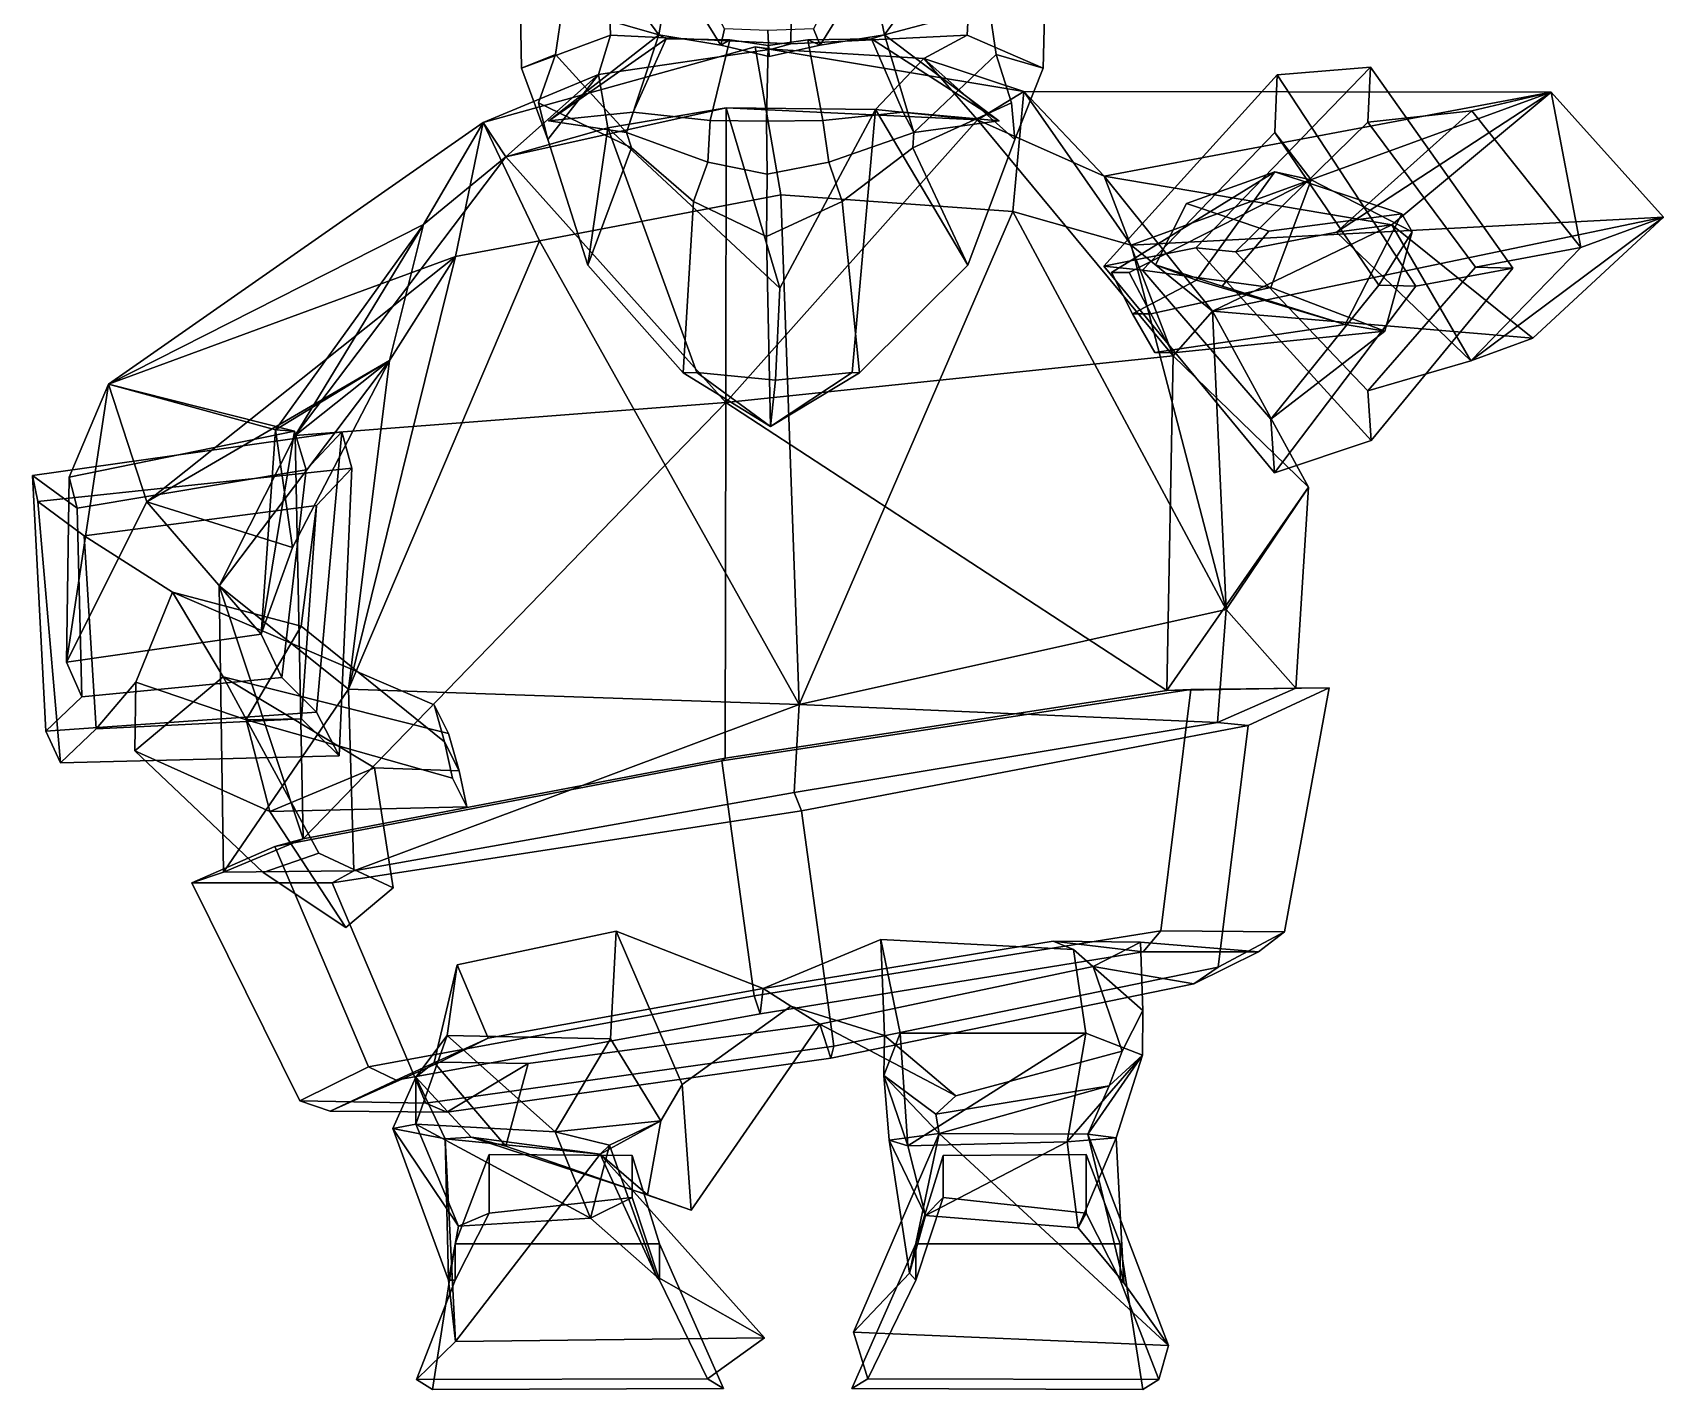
# Model space of a CAD drawing. Extents: x -176 to 200, y -153 to 355.
# Drawn here: x -176.2 to 200.2, y -153 to 160.2 of the extents above; entities that cross this region are included whole.
import ezdxf

# ---------------------------------------------------------------- set-up
doc = ezdxf.new("R2010")
doc.units = 0

msp = doc.modelspace()

# ---------------------------------------------------------------- linework, layer by layer
for p in [(-57.061653, 139.891022, 104.80703), (46.83189, 139.891022, 109.654556)]:
    msp.add_point(p)
for points in [[(-63.376244, 152.02298, 53.503803), (-63.713062, 173.515442, 51.360306), (-43.417915, 177.503265, 18.655987), (-42.791348, 159.630005, 22.235378)], [(-42.791348, 159.630005, 22.235378), (-43.417915, 177.503265, 18.655987), (-0.916088, 174.821442, 8.578745), (-1.151151, 157.629272, 13.616693)], [(-16.462831, 161.081177, 126.871284), (-26.072851, 178.989319, 130.631332), (-28.777649, 175.892761, 113.128365), (-17.317249, 157.308533, 114.073486)], [(39.50563, 159.630005, 26.075239), (-1.151151, 157.629272, 13.616693), (-0.916088, 174.821442, 8.578745), (40.462772, 177.503265, 22.56974)], [(4.064587, 161.081177, 127.829063), (5.590751, 157.308533, 115.142342), (17.089365, 175.892761, 115.268456), (13.282739, 178.989319, 132.467606)], [(57.089561, 152.02298, 59.124569), (39.50563, 159.630005, 26.075239), (40.462772, 177.503265, 22.56974), (57.624504, 173.515442, 57.021744)], [(-55.496944, 155.171692, 85.937813), (-53.866577, 166.088409, 85.447449), (-63.713062, 173.515442, 51.360306), (-63.376244, 152.02298, 53.503803)], [(-31.6492, 159.71814, 107.405991), (-43.252422, 175.631989, 109.422607), (-53.866577, 166.088409, 85.447449)], [(-31.6492, 159.71814, 107.405991), (-28.777649, 175.892761, 113.128365), (-43.252422, 175.631989, 109.422607)], [(-17.317249, 157.308533, 114.073486), (-28.777649, 175.892761, 113.128365), (-31.6492, 159.71814, 107.405991)], [(5.590751, 157.308533, 115.142342), (20.481277, 159.71814, 109.838326), (17.089365, 175.892761, 115.268456)], [(20.481277, 159.71814, 109.838326), (31.846312, 175.631989, 112.926605), (17.089365, 175.892761, 115.268456)], [(20.481277, 159.71814, 109.838326), (44.64679, 166.088379, 90.043938), (31.846312, 175.631989, 112.926605)], [(46.224415, 155.171692, 90.68399), (57.089561, 152.02298, 59.124569), (57.624504, 173.515442, 57.021744), (44.64679, 166.088379, 90.043938)], [(-55.496944, 155.171692, 85.937813), (-39.081059, 137.130035, 114.181053), (-31.6492, 159.71814, 107.405991), (-53.866577, 166.088409, 85.447449)], [(46.224415, 155.171692, 90.68399), (44.64679, 166.088379, 90.043938), (20.481277, 159.71814, 109.838326), (27.249989, 137.130035, 117.275963)], [(-57.273407, 135.567322, 58.488724), (-63.376244, 152.02298, 53.503803), (-42.791348, 159.630005, 22.235378), (-45.596798, 150.553467, 9.749961)], [(-29.940039, 158.794373, 121.542778), (-31.6492, 159.71814, 107.405991), (-57.061653, 139.891022, 104.80703)], [(-57.061653, 139.891022, 104.80703), (-31.6492, 159.71814, 107.405991), (-39.081059, 137.130035, 114.181053)], [(-37.548779, 141.841187, 124.187546), (-29.940039, 158.794373, 121.542778), (-57.061653, 139.891022, 104.80703)], [(-45.596798, 150.553467, 9.749961), (-42.791348, 159.630005, 22.235378), (-1.151151, 157.629272, 13.616693), (-5.594975, 156.431152, -7.367297)], [(-15.264528, 158.536438, 122.353981), (-29.940039, 158.794373, 121.542778), (-37.548779, 141.841187, 124.187546), (-19.762293, 139.958313, 133.766708)], [(-29.940039, 158.794373, 121.542778), (-15.264528, 158.536438, 122.353981), (-17.317249, 157.308533, 114.073486), (-31.6492, 159.71814, 107.405991)], [(-19.762293, 139.958313, 133.766708), (-6.817605, 139.779205, 135.06192), (-6.374666, 157.220673, 125.568748), (-15.264528, 158.536438, 122.353981)], [(-6.44359, 160.7453, 132.589691), (-16.462831, 161.081177, 126.871284), (-17.317249, 157.308533, 114.073486), (-6.143573, 154.732666, 120.615898)], [(-6.374666, 157.220673, 125.568748), (-6.143573, 154.732666, 120.615898), (-17.317249, 157.308533, 114.073486), (-15.264528, 158.536438, 122.353981)], [(6.191446, 139.958313, 134.977676), (2.775916, 158.536438, 123.195724), (-6.374666, 157.220673, 125.568748), (-6.817605, 139.779205, 135.06192)], [(-6.44359, 160.7453, 132.589691), (-6.143573, 154.732666, 120.615898), (5.590751, 157.308533, 115.142342), (4.064587, 161.081177, 127.829063)], [(-6.374666, 157.220673, 125.568748), (2.775916, 158.536438, 123.195724), (5.590751, 157.308533, 115.142342), (-6.143573, 154.732666, 120.615898)], [(29.557079, 154.239258, 13.650567), (-5.594975, 156.431152, -7.367297), (-1.151151, 157.629272, 13.616693), (39.50563, 159.630005, 26.075239)], [(17.463202, 158.794373, 123.754547), (20.481277, 159.71814, 109.838326), (5.590751, 157.308533, 115.142342), (2.775916, 158.536438, 123.195724)], [(2.775916, 158.536438, 123.195724), (6.191446, 139.958313, 134.977676), (24.792616, 141.841187, 127.096306), (17.463202, 158.794373, 123.754547)], [(17.463202, 158.794373, 123.754547), (46.83189, 139.891022, 109.654556), (20.481277, 159.71814, 109.838326)], [(24.792616, 141.841187, 127.096306), (46.83189, 139.891022, 109.654556), (17.463202, 158.794373, 123.754547)], [(46.83189, 139.891022, 109.654556), (27.249989, 137.130035, 117.275963), (20.481277, 159.71814, 109.838326)], [(50.549065, 135.567322, 63.519569), (29.557079, 154.239258, 13.650567), (39.50563, 159.630005, 26.075239), (57.089561, 152.02298, 59.124569)], [(-9.429546, 156.985504, -33.438396), (-3.489523, 122.741394, -57.860184), (-59.177052, 112.160034, -54.615986), (-72.177238, 139.471558, -27.593042)], [(-9.429546, 156.985504, -33.438396), (-72.177238, 139.471558, -27.593042), (-45.596798, 150.553467, 9.749961), (-5.594975, 156.431152, -7.367297)], [(-57.273407, 135.567322, 58.488724), (-59.382381, 144.03302, 89.327553), (-55.496944, 155.171692, 85.937813), (-63.376244, 152.02298, 53.503803)], [(-55.496944, 155.171692, 85.937813), (-59.382381, 144.03302, 89.327553), (-37.984222, 133.591064, 105.331169), (-39.081059, 137.130035, 114.181053)], [(-9.429546, 156.985504, -33.438396), (52.615932, 146.616913, -23.508314), (50.086296, 118.964264, -49.812122), (-3.489523, 122.741394, -57.860184)], [(-5.594975, 156.431152, -7.367297), (29.557079, 154.239258, 13.650567), (52.615932, 146.616913, -23.508314), (-9.429546, 156.985504, -33.438396)], [(46.224415, 155.171692, 90.68399), (27.249989, 137.130035, 117.275963), (26.98197, 133.591064, 108.362396), (49.77734, 144.03302, 94.420792)], [(50.549065, 135.567322, 63.519569), (57.089561, 152.02298, 59.124569), (46.224415, 155.171692, 90.68399), (49.77734, 144.03302, 94.420792)], [(39.687992, 106.505157, 80.066093), (18.403833, 142.462921, 39.875618), (29.557079, 154.239258, 13.650567), (50.549065, 135.567322, 63.519569)], [(41.919056, 140.081757, 37.758556), (29.557079, 154.239258, 13.650567), (18.403833, 142.462921, 39.875618)], [(52.615932, 146.616913, -23.508314), (29.557079, 154.239258, 13.650567), (41.919056, 140.081757, 37.758556)], [(92.331123, 110.521729, 53.704388), (71.073547, 106.273071, 78.750854), (111.119545, 150.467163, 120.806961), (132.637054, 152.240204, 96.655006)], [(92.331123, 110.521729, 53.704388), (132.637054, 152.240204, 96.655006), (132.047058, 139.520996, 94.025146), (101.43409, 109.61026, 61.696861)], [(143.06395, 101.703888, 142.395111), (165.497742, 105.877899, 118.388489), (132.637054, 152.240204, 96.655006), (111.119545, 150.467163, 120.806961)], [(165.497742, 105.877899, 118.388489), (156.863327, 106.092224, 110.699966), (132.047058, 139.520996, 94.025146), (132.637054, 152.240204, 96.655006)], [(-72.177238, 139.471558, -27.593042), (-66.934715, 131.527832, 31.719416), (-45.596798, 150.553467, 9.749961)], [(-66.934715, 131.527832, 31.719416), (-43.40749, 138.264221, 35.43219), (-45.596798, 150.553467, 9.749961)], [(-48.000244, 106.505157, 75.974686), (-57.273407, 135.567322, 58.488724), (-45.596798, 150.553467, 9.749961), (-43.40749, 138.264221, 35.43219)], [(71.073547, 106.273071, 78.750854), (80.017662, 105.41626, 86.610245), (110.564934, 137.13678, 118.107773), (111.119545, 150.467163, 120.806961)], [(143.06395, 101.703888, 142.395111), (111.119545, 150.467163, 120.806961), (110.564934, 137.13678, 118.107773), (134.555847, 101.954758, 134.825592)], [(-37.984222, 133.591064, 105.331169), (-59.382381, 144.03302, 89.327553), (-57.273407, 135.567322, 58.488724), (-48.000244, 106.505157, 75.974686)], [(26.98197, 133.591064, 108.362396), (39.687992, 106.505157, 80.066093), (50.549065, 135.567322, 63.519569), (49.77734, 144.03302, 94.420792)], [(71.180519, 127.05481, 36.227657), (52.615932, 146.616913, -23.508314), (41.919056, 140.081757, 37.758556)], [(77.391373, 111.155945, -36.455292), (50.086296, 118.964264, -49.812122), (52.615932, 146.616913, -23.508314)], [(71.180519, 127.05481, 36.227657), (174.336502, 146.458862, 17.620537), (52.615932, 146.616913, -23.508314)], [(77.391373, 111.155945, -36.455292), (52.615932, 146.616913, -23.508314), (174.336502, 146.458862, 17.620537)], [(71.180519, 127.05481, 36.227657), (137.588806, 115.812439, 36.521873), (174.336502, 146.458862, 17.620537)], [(77.391373, 111.155945, -36.455292), (174.336502, 146.458862, 17.620537), (200.235672, 117.601929, 0.096978)], [(124.790474, 114.184113, 34.52673), (174.336502, 146.458862, 17.620537), (137.588806, 115.812439, 36.521873)], [(124.790474, 114.184113, 34.52673), (156.049438, 142.184814, 67.117233), (174.336502, 146.458862, 17.620537)], [(181.191513, 110.60437, 84.388962), (174.336502, 146.458862, 17.620537), (156.049438, 142.184814, 67.117233)], [(181.191513, 110.60437, 84.388962), (200.235672, 117.601929, 0.096978), (174.336502, 146.458862, 17.620537)], [(-85.933228, 115.962097, 27.490883), (-72.177238, 139.471558, -27.593042), (-158.648575, 79.04332, -24.684891)], [(-78.541786, 108.554047, -41.047005), (-158.648575, 79.04332, -24.684891), (-72.177238, 139.471558, -27.593042)], [(-85.933228, 115.962097, 27.490883), (-66.934715, 131.527832, 31.719416), (-72.177238, 139.471558, -27.593042)], [(-78.541786, 108.554047, -41.047005), (-72.177238, 139.471558, -27.593042), (-59.177052, 112.160034, -54.615986)], [(-16.071001, 142.885925, 36.105244), (-43.40749, 138.264221, 35.43219), (-66.934715, 131.527832, 31.719416)], [(-16.157127, 74.795853, 118.326385), (-16.071001, 142.885925, 36.105244), (-66.934715, 131.527832, 31.719416)], [(-39.081059, 137.130035, 114.181053), (-37.548779, 141.841187, 124.187546), (-57.061653, 139.891022, 104.80703)], [(-3.693882, 101.243774, 68.113426), (-43.40749, 138.264221, 35.43219), (-16.071001, 142.885925, 36.105244)], [(-19.762293, 139.958313, 133.766708), (-37.548779, 141.841187, 124.187546), (-39.081059, 137.130035, 114.181053), (-20.316795, 130.314178, 124.160469)], [(-6.817605, 139.779205, 135.06192), (-19.762293, 139.958313, 133.766708), (-20.316795, 130.314178, 124.160469), (-6.599135, 127.543091, 130.379623)], [(-16.157127, 74.795853, 118.326385), (41.919056, 140.081757, 37.758556), (-16.071001, 142.885925, 36.105244)], [(-16.157127, 74.795853, 118.326385), (87.060608, 85.634247, 92.910515), (41.919056, 140.081757, 37.758556)], [(-3.693882, 101.243774, 68.113426), (-16.071001, 142.885925, 36.105244), (18.403833, 142.462921, 39.875618)], [(-16.071001, 142.885925, 36.105244), (41.919056, 140.081757, 37.758556), (18.403833, 142.462921, 39.875618)], [(-6.817605, 139.779205, 135.06192), (-6.599135, 127.543091, 130.379623), (7.63802, 130.314178, 125.464798), (6.191446, 139.958313, 134.977676)], [(12.985623, 81.773163, 95.570358), (-4.738561, 79.987854, 90.503288), (-3.693882, 101.243774, 68.113426), (18.403833, 142.462921, 39.875618)], [(6.191446, 139.958313, 134.977676), (7.63802, 130.314178, 125.464798), (27.249989, 137.130035, 117.275963), (24.792616, 141.841187, 127.096306)], [(14.659885, 81.644867, 111.587029), (12.985623, 81.773163, 95.570358), (18.403833, 142.462921, 39.875618), (39.687992, 106.505157, 80.066093)], [(27.249989, 137.130035, 117.275963), (46.83189, 139.891022, 109.654556), (24.792616, 141.841187, 127.096306)], [(87.060608, 85.634247, 92.910515), (71.180519, 127.05481, 36.227657), (41.919056, 140.081757, 37.758556)], [(156.049438, 142.184814, 67.117233), (124.790474, 114.184113, 34.52673), (101.43409, 109.61026, 61.696861), (132.047058, 139.520996, 94.025146)], [(156.863327, 106.092224, 110.699966), (181.191513, 110.60437, 84.388962), (156.049438, 142.184814, 67.117233), (132.047058, 139.520996, 94.025146)], [(-26.015932, 81.644867, 109.689148), (-48.000244, 106.505157, 75.974686), (-43.40749, 138.264221, 35.43219), (-22.857561, 81.773163, 93.897972)], [(-22.857561, 81.773163, 93.897972), (-43.40749, 138.264221, 35.43219), (-3.693882, 101.243774, 68.113426), (-4.738561, 79.987854, 90.503288)], [(-23.606131, 121.240967, 126.380363), (-20.316795, 130.314178, 124.160469), (-39.081059, 137.130035, 114.181053), (-37.984222, 133.591064, 105.331169)], [(10.706357, 121.240967, 127.981339), (26.98197, 133.591064, 108.362396), (27.249989, 137.130035, 117.275963), (7.63802, 130.314178, 125.464798)], [(109.608597, 101.391937, 98.34481), (118.936234, 126.266022, 103.99337), (110.564934, 137.13678, 118.107773), (80.017662, 105.41626, 86.610245)], [(142.228058, 114.229767, 110.250877), (134.555847, 101.954758, 134.825592), (110.564934, 137.13678, 118.107773), (118.936234, 126.266022, 103.99337)], [(-26.015932, 81.644867, 109.689148), (-23.606131, 121.240967, 126.380363), (-37.984222, 133.591064, 105.331169), (-48.000244, 106.505157, 75.974686)], [(14.659885, 81.644867, 111.587029), (39.687992, 106.505157, 80.066093), (26.98197, 133.591064, 108.362396), (10.706357, 121.240967, 127.981339)], [(-16.157127, 74.795853, 118.326385), (-66.934715, 131.527832, 31.719416), (-115.544189, 67.245575, 80.706696)], [(-115.544189, 67.245575, 80.706696), (-66.934715, 131.527832, 31.719416), (-85.933228, 115.962097, 27.490883)], [(-6.760195, 113.126282, 133.831497), (-6.599135, 127.543091, 130.379623), (-20.316795, 130.314178, 124.160469), (-23.606131, 121.240967, 126.380363)], [(-6.760195, 113.126282, 133.831497), (10.706357, 121.240967, 127.981339), (7.63802, 130.314178, 125.464798), (-6.599135, 127.543091, 130.379623)], [(72.866577, 104.84967, 125.919006), (110.573143, 128.072083, 128.337784), (118.936234, 126.266022, 103.99337), (76.958908, 104.81897, 116.755554)], [(77.712852, 95.332474, 126.576233), (92.497169, 103.085785, 131.908173), (110.573143, 128.072083, 128.337784), (72.866577, 104.84967, 125.919006)], [(82.995827, 106.591125, 172.601624), (90.154877, 120.794861, 176.085434), (110.573143, 128.072083, 128.337784), (92.497169, 103.085785, 131.908173)], [(109.194038, 114.40918, 172.884415), (139.89241, 118.415314, 136.834641), (110.573143, 128.072083, 128.337784), (90.154877, 120.794861, 176.085434)], [(139.89241, 118.415314, 136.834641), (142.228058, 114.229767, 110.250877), (118.936234, 126.266022, 103.99337), (110.573143, 128.072083, 128.337784)], [(87.060608, 85.634247, 92.910515), (96.128792, 95.937897, 3.096213), (71.180519, 127.05481, 36.227657)], [(96.128792, 95.937897, 3.096213), (137.588806, 115.812439, 36.521873), (71.180519, 127.05481, 36.227657)], [(81.894218, 95.334427, 117.429947), (76.958908, 104.81897, 116.755554), (118.936234, 126.266022, 103.99337), (109.608597, 101.391937, 98.34481)], [(0.741507, 5.115921, -83.158089), (-59.177052, 112.160034, -54.615986), (-3.489523, 122.741394, -57.860184)], [(-5.849697, 69.250427, 114.317451), (-6.760195, 113.126282, 133.831497), (-23.606131, 121.240967, 126.380363), (-26.015932, 81.644867, 109.689148)], [(-5.849697, 69.250427, 114.317451), (14.659885, 81.644867, 111.587029), (10.706357, 121.240967, 127.981339), (-6.760195, 113.126282, 133.831497)], [(0.741507, 5.115921, -83.158089), (-3.489523, 122.741394, -57.860184), (50.086296, 118.964264, -49.812122)], [(98.427544, 101.690857, 177.509811), (109.194038, 114.40918, 172.884415), (90.154877, 120.794861, 176.085434), (82.995827, 106.591125, 172.601624)], [(99.323364, 27.065704, -46.017551), (0.741507, 5.115921, -83.158089), (50.086296, 118.964264, -49.812122)], [(99.323364, 27.065704, -46.017551), (50.086296, 118.964264, -49.812122), (77.391373, 111.155945, -36.455292)], [(96.128792, 95.937897, 3.096213), (77.391373, 111.155945, -36.455292), (200.235672, 117.601929, 0.096978)], [(170.101242, 89.658722, 15.362557), (96.128792, 95.937897, 3.096213), (200.235672, 117.601929, 0.096978)], [(98.427544, 101.690857, 177.509811), (126.809914, 92.820129, 130.047134), (139.89241, 118.415314, 136.834641), (109.194038, 114.40918, 172.884415)], [(126.809914, 92.820129, 130.047134), (135.961975, 91.30896, 105.906776), (142.228058, 114.229767, 110.250877), (139.89241, 118.415314, 136.834641)], [(155.753021, 84.439819, 57.30862), (170.101242, 89.658722, 15.362557), (200.235672, 117.601929, 0.096978)], [(155.753021, 84.439819, 57.30862), (200.235672, 117.601929, 0.096978), (181.191513, 110.60437, 84.388962)], [(-85.933228, 115.962097, 27.490883), (-158.648575, 79.04332, -24.684891), (-120.098373, 68.518433, 9.691717)], [(-93.787445, 84.544769, -9.63052), (-85.933228, 115.962097, 27.490883), (-120.098373, 68.518433, 9.691717)], [(-115.544189, 67.245575, 80.706696), (-85.933228, 115.962097, 27.490883), (-93.787445, 84.544769, -9.63052)], [(170.101242, 89.658722, 15.362557), (137.588806, 115.812439, 36.521873), (96.128792, 95.937897, 3.096213)], [(124.790474, 114.184113, 34.52673), (155.753021, 84.439819, 57.30862), (131.998444, 77.524368, 83.735565), (101.43409, 109.61026, 61.696861)], [(135.961975, 91.30896, 105.906776), (109.626251, 71.011383, 108.624657), (134.555847, 101.954758, 134.825592), (142.228058, 114.229767, 110.250877)], [(155.753021, 84.439819, 57.30862), (124.790474, 114.184113, 34.52673), (137.588806, 115.812439, 36.521873)], [(155.753021, 84.439819, 57.30862), (137.588806, 115.812439, 36.521873), (170.101242, 89.658722, 15.362557)], [(-103.281441, 8.677032, -58.221371), (-59.177052, 112.160034, -54.615986), (0.741507, 5.115921, -83.158089)], [(-103.281441, 8.677032, -58.221371), (-78.541786, 108.554047, -41.047005), (-59.177052, 112.160034, -54.615986)], [(132.773758, 66.051971, 82.533089), (110.451927, 58.620636, 107.315468), (71.073547, 106.273071, 78.750854), (92.331123, 110.521729, 53.704388)], [(99.323364, 27.065704, -46.017551), (77.391373, 111.155945, -36.455292), (96.128792, 95.937897, 3.096213)], [(132.773758, 66.051971, 82.533089), (92.331123, 110.521729, 53.704388), (101.43409, 109.61026, 61.696861), (131.998444, 77.524368, 83.735565)], [(155.753021, 84.439819, 57.30862), (181.191513, 110.60437, 84.388962), (156.863327, 106.092224, 110.699966), (131.998444, 77.524368, 83.735565)], [(-78.541786, 108.554047, -41.047005), (-149.793121, 51.904846, -57.399147), (-158.648575, 79.04332, -24.684891)], [(-93.787445, 84.544769, -9.63052), (-149.793121, 51.904846, -57.399147), (-78.541786, 108.554047, -41.047005)], [(-103.281441, 8.677032, -58.221371), (-93.787445, 84.544769, -9.63052), (-78.541786, 108.554047, -41.047005)], [(110.451927, 58.620636, 107.315468), (109.626251, 71.011383, 108.624657), (80.017662, 105.41626, 86.610245), (71.073547, 106.273071, 78.750854)], [(135.961975, 91.30896, 105.906776), (109.608597, 101.391937, 98.34481), (80.017662, 105.41626, 86.610245), (109.626251, 71.011383, 108.624657)], [(98.427544, 101.690857, 177.509811), (82.995827, 106.591125, 172.601624), (92.497169, 103.085785, 131.908173), (126.809914, 92.820129, 130.047134)], [(132.773758, 66.051971, 82.533089), (165.497742, 105.877899, 118.388489), (143.06395, 101.703888, 142.395111), (110.451927, 58.620636, 107.315468)], [(132.773758, 66.051971, 82.533089), (131.998444, 77.524368, 83.735565), (156.863327, 106.092224, 110.699966), (165.497742, 105.877899, 118.388489)], [(77.712852, 95.332474, 126.576233), (72.866577, 104.84967, 125.919006), (76.958908, 104.81897, 116.755554), (81.894218, 95.334427, 117.429947)], [(82.885078, 86.342743, 127.435875), (126.809914, 92.820129, 130.047134), (92.497169, 103.085785, 131.908173), (77.712852, 95.332474, 126.576233)], [(110.451927, 58.620636, 107.315468), (143.06395, 101.703888, 142.395111), (134.555847, 101.954758, 134.825592), (109.626251, 71.011383, 108.624657)], [(86.997597, 86.314941, 118.247147), (81.894218, 95.334427, 117.429947), (109.608597, 101.391937, 98.34481), (135.961975, 91.30896, 105.906776)], [(82.885078, 86.342743, 127.435875), (77.712852, 95.332474, 126.576233), (81.894218, 95.334427, 117.429947), (86.997597, 86.314941, 118.247147)], [(87.060608, 85.634247, 92.910515), (118.296516, 55.295639, 17.159122), (96.128792, 95.937897, 3.096213)], [(118.296516, 55.295639, 17.159122), (99.323364, 27.065704, -46.017551), (96.128792, 95.937897, 3.096213)], [(82.885078, 86.342743, 127.435875), (86.997597, 86.314941, 118.247147), (135.961975, 91.30896, 105.906776), (126.809914, 92.820129, 130.047134)], [(-116.172798, 41.348145, -29.682043), (-149.793121, 51.904846, -57.399147), (-93.787445, 84.544769, -9.63052)], [(-115.544189, 67.245575, 80.706696), (-93.787445, 84.544769, -9.63052), (-133.147751, 32.474258, 2.013474)], [(-133.147751, 32.474258, 2.013474), (-93.787445, 84.544769, -9.63052), (-103.281441, 8.677032, -58.221371)], [(-116.172798, 41.348145, -29.682043), (-93.787445, 84.544769, -9.63052), (-120.098373, 68.518433, 9.691717)], [(85.637955, 8.317825, 93.271019), (87.060608, 85.634247, 92.910515), (-16.157127, 74.795853, 118.326385)], [(85.637955, 8.317825, 93.271019), (118.296516, 55.295639, 17.159122), (87.060608, 85.634247, 92.910515)], [(-5.849697, 69.250427, 114.317451), (-26.015932, 81.644867, 109.689148), (-22.857561, 81.773163, 93.897972)], [(-5.849697, 69.250427, 114.317451), (-22.857561, 81.773163, 93.897972), (-4.738561, 79.987854, 90.503288)], [(-5.849697, 69.250427, 114.317451), (-4.738561, 79.987854, 90.503288), (12.985623, 81.773163, 95.570358)], [(-5.849697, 69.250427, 114.317451), (12.985623, 81.773163, 95.570358), (14.659885, 81.644867, 111.587029)], [(-168.375885, 14.894073, 13.256358), (-167.746002, 57.60675, 23.404835), (-158.648575, 79.04332, -24.684891)], [(-168.375885, 14.894073, 13.256358), (-158.648575, 79.04332, -24.684891), (-149.793121, 51.904846, -57.399147)], [(-115.716202, 68.195404, 21.384163), (-158.648575, 79.04332, -24.684891), (-167.746002, 57.60675, 23.404835)], [(-115.716202, 68.195404, 21.384163), (-120.098373, 68.518433, 9.691717), (-158.648575, 79.04332, -24.684891)], [(-113.750694, -25.911201, 75.279373), (-16.157127, 74.795853, 118.326385), (-115.544189, 67.245575, 80.706696)], [(-113.750694, -25.911201, 75.279373), (-16.347876, -7.303055, 114.317192), (-16.157127, 74.795853, 118.326385)], [(85.637955, 8.317825, 93.271019), (-16.157127, 74.795853, 118.326385), (-16.347876, -7.303055, 114.317192)], [(-104.819893, 68.059174, 57.661663), (-176.18515, 57.954254, 61.488831), (-174.97757, 51.966064, 93.303093), (-102.502998, 59.674332, 89.623955)], [(-104.819893, 68.059174, 57.661663), (-113.064766, 59.245544, 56.277256), (-165.915375, 50.44873, 58.797745), (-176.18515, 57.954254, 61.488831)], [(-167.746002, 57.60675, 23.404835), (-165.915375, 50.44873, 58.797745), (-113.064766, 59.245544, 56.277256), (-115.716202, 68.195404, 21.384163)], [(-123.460785, 21.376236, 10.8769), (-116.172798, 41.348145, -29.682043), (-120.098373, 68.518433, 9.691717)], [(-123.460785, 21.376236, 10.8769), (-120.098373, 68.518433, 9.691717), (-115.716202, 68.195404, 21.384163)], [(-115.716202, 68.195404, 21.384163), (-113.064766, 59.245544, 56.277256), (-118.634331, 11.306641, 45.312286), (-123.460785, 21.376236, 10.8769)], [(-110.655228, 3.353714, 42.714622), (-118.634331, 11.306641, 45.312286), (-113.064766, 59.245544, 56.277256), (-104.819893, 68.059174, 57.661663)], [(-110.655228, 3.353714, 42.714622), (-104.819893, 68.059174, 57.661663), (-102.502998, 59.674332, 89.623955), (-105.459496, -6.75592, 74.939682)], [(-113.750694, -25.911201, 75.279373), (-115.544189, 67.245575, 80.706696), (-133.147751, 32.474258, 2.013474)], [(-169.717926, -8.359604, 79.249603), (-174.97757, 51.966064, 93.303093), (-176.18515, 57.954254, 61.488831), (-173.133011, -1.086334, 47.117813)], [(-173.133011, -1.086334, 47.117813), (-176.18515, 57.954254, 61.488831), (-165.915375, 50.44873, 58.797745), (-164.817123, 6.862595, 48.289494)], [(-102.502998, 59.674332, 89.623955), (-174.97757, 51.966064, 93.303093), (-164.276962, 44.042236, 90.474411), (-110.633522, 51.039032, 88.272125)], [(-164.817123, 6.862595, 48.289494), (-165.915375, 50.44873, 58.797745), (-167.746002, 57.60675, 23.404835), (-168.375885, 14.894073, 13.256358)], [(-105.459496, -6.75592, 74.939682), (-102.502998, 59.674332, 89.623955), (-110.633522, 51.039032, 88.272125), (-114.088791, 1.823044, 77.743752)], [(85.637955, 8.317825, 93.271019), (115.375862, 8.851532, 20.497375), (118.296516, 55.295639, 17.159122)], [(115.375862, 8.851532, 20.497375), (99.323364, 27.065704, -46.017551), (118.296516, 55.295639, 17.159122)], [(-169.717926, -8.359604, 79.249603), (-161.553925, -0.501831, 80.412773), (-164.276962, 44.042236, 90.474411), (-174.97757, 51.966064, 93.303093)], [(-123.460785, 21.376236, 10.8769), (-168.375885, 14.894073, 13.256358), (-149.793121, 51.904846, -57.399147)], [(-114.196426, 23.167877, 67.025566), (-110.633522, 51.039032, 88.272125), (-164.276962, 44.042236, 90.474411), (-143.861252, 31.008652, 75.151527)], [(-123.460785, 21.376236, 10.8769), (-149.793121, 51.904846, -57.399147), (-116.172798, 41.348145, -29.682043)], [(-126.907898, 1.567764, 61.346706), (-114.088791, 1.823044, 77.743752), (-110.633522, 51.039032, 88.272125), (-114.196426, 23.167877, 67.025566)], [(-152.325043, 10.292801, 68.934586), (-143.861252, 31.008652, 75.151527), (-164.276962, 44.042236, 90.474411), (-161.553925, -0.501831, 80.412773)], [(-152.612305, -5.618362, 89.484192), (-132.17244, 11.472031, 94.706833), (-143.861252, 31.008652, 75.151527), (-152.325043, 10.292801, 68.934586)], [(-81.14637, -3.544968, 80.874214), (-114.196426, 23.167877, 67.025566), (-143.861252, 31.008652, 75.151527), (-83.499809, 5.034149, 85.477455)], [(-80.157837, -1.618271, 93.098503), (-83.499809, 5.034149, 85.477455), (-143.861252, 31.008652, 75.151527), (-132.17244, 11.472031, 94.706833)], [(-113.750694, -25.911201, 75.279373), (-133.147751, 32.474258, 2.013474), (-132.091537, -33.631165, -1.832607)], [(-132.091537, -33.631165, -1.832607), (-133.147751, 32.474258, 2.013474), (-103.281441, 8.677032, -58.221371)], [(97.351593, 0.931946, -60.778111), (0.741507, 5.115921, -83.158089), (99.323364, 27.065704, -46.017551)], [(115.375862, 8.851532, 20.497375), (97.351593, 0.931946, -60.778111), (99.323364, 27.065704, -46.017551)], [(-79.295807, -11.878448, 76.519272), (-126.907898, 1.567764, 61.346706), (-114.196426, 23.167877, 67.025566), (-81.14637, -3.544968, 80.874214)], [(-123.460785, 21.376236, 10.8769), (-118.634331, 11.306641, 45.312286), (-164.817123, 6.862595, 48.289494), (-168.375885, 14.894073, 13.256358)], [(-110.655228, 3.353714, 42.714622), (-173.133011, -1.086334, 47.117813), (-164.817123, 6.862595, 48.289494), (-118.634331, 11.306641, 45.312286)], [(-122.933899, -33.690018, 121.484398), (-110.146156, -29.22644, 131.177689), (-132.17244, 11.472031, 94.706833), (-152.612305, -5.618362, 89.484192)], [(-92.953568, -37.211929, 124.736847), (-97.302635, -9.532272, 91.720535), (-132.17244, 11.472031, 94.706833), (-110.146156, -29.22644, 131.177689)], [(-77.697311, -10.201736, 88.492226), (-80.157837, -1.618271, 93.098503), (-132.17244, 11.472031, 94.706833), (-97.302635, -9.532272, 91.720535)], [(-126.907898, 1.567764, 61.346706), (-152.325043, 10.292801, 68.934586), (-161.553925, -0.501831, 80.412773), (-114.088791, 1.823044, 77.743752)], [(-121.439522, -19.59758, 77.558098), (-152.612305, -5.618362, 89.484192), (-152.325043, 10.292801, 68.934586), (-126.907898, 1.567764, 61.346706)], [(-132.091537, -33.631165, -1.832607), (-103.281441, 8.677032, -58.221371), (-102.037064, -33.297073, -78.769753)], [(-102.037064, -33.297073, -78.769753), (-103.281441, 8.677032, -58.221371), (0.741507, 5.115921, -83.158089)], [(-9.650632, -62.156281, 124.103523), (84.268028, -47.173752, 98.45295), (91.172897, 8.592361, 102.150566), (-17.121649, -7.883774, 126.55883)], [(-17.121649, -7.883774, 126.55883), (91.172897, 8.592361, 102.150566), (85.637955, 8.317825, 93.271019), (-16.347876, -7.303055, 114.317192)], [(91.172897, 8.592361, 102.150566), (84.268028, -47.173752, 98.45295), (112.815483, -47.35614, 17.124895), (123.05201, 8.981903, 21.123138)], [(123.05201, 8.981903, 21.123138), (115.375862, 8.851532, 20.497375), (85.637955, 8.317825, 93.271019), (91.172897, 8.592361, 102.150566)], [(104.409302, 0.246323, -71.924942), (97.351593, 0.931946, -60.778111), (115.375862, 8.851532, 20.497375), (123.05201, 8.981903, 21.123138)], [(112.815483, -47.35614, 17.124895), (97.50444, -55.519783, -75.622559), (104.409302, 0.246323, -71.924942), (123.05201, 8.981903, 21.123138)], [(-102.037064, -33.297073, -78.769753), (0.741507, 5.115921, -83.158089), (-0.407868, -15.23616, -99.815437)], [(-77.697311, -10.201736, 88.492226), (-81.14637, -3.544968, 80.874214), (-83.499809, 5.034149, 85.477455), (-80.157837, -1.618271, 93.098503)], [(97.351593, 0.931946, -60.778111), (-0.407868, -15.23616, -99.815437), (0.741507, 5.115921, -83.158089)], [(-110.655228, 3.353714, 42.714622), (-105.459496, -6.75592, 74.939682), (-169.717926, -8.359604, 79.249603), (-173.133011, -1.086334, 47.117813)], [(-105.459496, -6.75592, 74.939682), (-114.088791, 1.823044, 77.743752), (-161.553925, -0.501831, 80.412773), (-169.717926, -8.359604, 79.249603)], [(-75.934196, -18.550766, 84.162384), (-121.439522, -19.59758, 77.558098), (-126.907898, 1.567764, 61.346706), (-79.295807, -11.878448, 76.519272)], [(104.409302, 0.246323, -71.924942), (1.267904, -19.446854, -115.406677), (-0.407868, -15.23616, -99.815437), (97.351593, 0.931946, -60.778111)], [(97.50444, -55.519783, -75.622559), (8.747972, -73.757271, -117.861443), (1.267904, -19.446854, -115.406677), (104.409302, 0.246323, -71.924942)], [(-75.934196, -18.550766, 84.162384), (-79.295807, -11.878448, 76.519272), (-81.14637, -3.544968, 80.874214), (-77.697311, -10.201736, 88.492226)], [(-103.865509, -46.397644, 122.374641), (-122.933899, -33.690018, 121.484398), (-152.612305, -5.618362, 89.484192), (-121.439522, -19.59758, 77.558098)], [(-17.121649, -7.883774, 126.55883), (-16.347876, -7.303055, 114.317192), (-113.750694, -25.911201, 75.279373), (-120.242111, -27.701233, 83.07373)], [(-103.865509, -46.397644, 122.374641), (-121.439522, -19.59758, 77.558098), (-97.302635, -9.532272, 91.720535), (-92.953568, -37.211929, 124.736847)], [(-75.934196, -18.550766, 84.162384), (-77.697311, -10.201736, 88.492226), (-97.302635, -9.532272, 91.720535), (-121.439522, -19.59758, 77.558098)], [(-9.650632, -62.156281, 124.103523), (-17.121649, -7.883774, 126.55883), (-120.242111, -27.701233, 83.07373), (-98.657249, -78.576508, 81.946861)], [(-107.005707, -36.047272, -91.001778), (-102.037064, -33.297073, -78.769753), (-0.407868, -15.23616, -99.815437), (1.267904, -19.446854, -115.406677)], [(-85.420845, -86.922539, -92.128647), (-107.005707, -36.047272, -91.001778), (1.267904, -19.446854, -115.406677), (8.747972, -73.757271, -117.861443)], [(-139.448334, -36.081497, -2.563328), (-120.242111, -27.701233, 83.07373), (-113.750694, -25.911201, 75.279373), (-132.091537, -33.631165, -1.832607)], [(-120.242111, -27.701233, 83.07373), (-139.448334, -36.081497, -2.563328), (-114.531815, -86.384827, -3.38957), (-98.657249, -78.576508, 81.946861)], [(-103.865509, -46.397644, 122.374641), (-92.953568, -37.211929, 124.736847), (-110.146156, -29.22644, 131.177689), (-122.933899, -33.690018, 121.484398)], [(-107.005707, -36.047272, -91.001778), (-139.448334, -36.081497, -2.563328), (-132.091537, -33.631165, -1.832607), (-102.037064, -33.297073, -78.769753)], [(-114.531815, -86.384827, -3.38957), (-139.448334, -36.081497, -2.563328), (-107.005707, -36.047272, -91.001778), (-85.420845, -86.922539, -92.128647)], [(-42.788414, -72.091888, 36.362923), (-41.491302, -47.239304, 61.644749), (-78.223976, -54.999176, 31.554428), (-80.527779, -71.356941, 15.355527)], [(-7.563827, -60.479935, 90.875854), (-71.051399, -71.964531, 60.660683), (-78.223976, -54.999176, 31.554428), (-41.491302, -47.239304, 61.644749)], [(-42.788414, -72.091888, 36.362923), (-31.211658, -91.059631, 16.67021), (-26.225637, -82.642876, 10.817848), (-41.491302, -47.239304, 61.644749)], [(-1.155681, -64.5205, 6.600627), (-7.563827, -60.479935, 90.875854), (-41.491302, -47.239304, 61.644749), (-26.225637, -82.642876, 10.817848)], [(-9.650632, -62.156281, 124.103523), (-8.227146, -66.295326, 111.648369), (80.161461, -51.992264, 89.43251), (84.268028, -47.173752, 98.45295)], [(84.268028, -47.173752, 98.45295), (80.161461, -51.992264, 89.43251), (106.763794, -51.996841, 16.375935), (112.815483, -47.35614, 17.124895)], [(112.815483, -47.35614, 17.124895), (106.763794, -51.996841, 16.375935), (91.875092, -59.378143, -64.616615), (97.50444, -55.519783, -75.622559)], [(-8.227146, -66.295326, 111.648369), (-7.563827, -60.479935, 90.875854), (59.387562, -49.572083, 72.430717), (80.161461, -51.992264, 89.43251)], [(-7.563827, -60.479935, 90.875854), (19.601442, -49.169579, 68.863792), (64.048492, -51.454788, 53.210705), (59.387562, -49.572083, 72.430717)], [(20.44766, -71.326324, 8.196515), (19.601442, -49.169579, 68.863792), (-7.563827, -60.479935, 90.875854), (-1.155681, -64.5205, 6.600627)], [(24.041666, -70.744934, 36.025578), (19.601442, -49.169579, 68.863792), (20.44766, -71.326324, 8.196515), (20.295195, -80.536072, 9.110709)], [(24.041666, -70.744934, 36.025578), (66.92189, -70.761932, 33.237938), (64.048492, -51.454788, 53.210705), (19.601442, -49.169579, 68.863792)], [(59.387562, -49.572083, 72.430717), (64.048492, -51.454788, 53.210705), (80.112419, -65.519005, 16.65287), (79.564423, -49.739632, 14.311801)], [(80.161461, -51.992264, 89.43251), (59.387562, -49.572083, 72.430717), (79.564423, -49.739632, 14.311801), (106.763794, -51.996841, 16.375935)], [(66.92189, -70.761932, 33.237938), (79.982071, -75.833794, 18.3372), (80.112419, -65.519005, 16.65287), (64.048492, -51.454788, 53.210705)], [(79.564423, -49.739632, 14.311801), (80.112419, -65.519005, 16.65287), (75.303627, -74.915726, -26.732393), (68.643463, -55.408272, -49.296112)], [(106.763794, -51.996841, 16.375935), (79.564423, -49.739632, 14.311801), (68.643463, -55.408272, -49.296112), (91.875092, -59.378143, -64.616615)], [(-80.527779, -71.356941, 15.355527), (-78.223976, -54.999176, 31.554428), (-83.514793, -77.590317, -4.664791), (-87.738434, -80.913727, -2.181373)], [(-71.051399, -71.964531, 60.660683), (-82.174973, -77.505409, -0.282599), (-83.514793, -77.590317, -4.664791), (-78.223976, -54.999176, 31.554428)], [(68.643463, -55.408272, -49.296112), (75.303627, -74.915726, -26.732393), (36.917042, -85.263336, -54.125587), (5.50926, -68.722992, -81.051804)], [(91.875092, -59.378143, -64.616615), (68.643463, -55.408272, -49.296112), (5.50926, -68.722992, -81.051804), (8.054805, -76.561691, -102.479919)], [(97.50444, -55.519783, -75.622559), (91.875092, -59.378143, -64.616615), (8.054805, -76.561691, -102.479919), (8.747972, -73.757271, -117.861443)], [(-9.650632, -62.156281, 124.103523), (-98.657249, -78.576508, 81.946861), (-92.306114, -81.599754, 73.870064), (-8.227146, -66.295326, 111.648369)], [(-8.227146, -66.295326, 111.648369), (-92.306114, -81.599754, 73.870064), (-71.051399, -71.964531, 60.660683), (-7.563827, -60.479935, 90.875854)], [(5.50926, -68.722992, -81.051804), (-1.155681, -64.5205, 6.600627), (-26.225637, -82.642876, 10.817848), (-24.147909, -111.623009, -48.886169)], [(20.44766, -71.326324, 8.196515), (-1.155681, -64.5205, 6.600627), (5.50926, -68.722992, -81.051804), (36.917042, -85.263336, -54.125587)], [(79.982071, -75.833794, 18.3372), (72.300369, -82.948997, -0.904852), (75.303627, -74.915726, -26.732393), (80.112419, -65.519005, 16.65287)], [(-87.714523, -91.819542, 37.62785), (-80.527779, -71.356941, 15.355527), (-87.738434, -80.913727, -2.181373)], [(-55.588795, -93.573624, 56.08416), (-80.527779, -71.356941, 15.355527), (-87.714523, -91.819542, 37.62785)], [(-80.592484, -88.985626, -80.179062), (8.054805, -76.561691, -102.479919), (5.50926, -68.722992, -81.051804), (-61.795498, -77.800713, -61.066147)], [(-55.588795, -93.573624, 56.08416), (-42.788414, -72.091888, 36.362923), (-80.527779, -71.356941, 15.355527)], [(-61.795498, -77.800713, -61.066147), (5.50926, -68.722992, -81.051804), (-24.147909, -111.623009, -48.886169), (-66.950768, -96.848579, -40.290668)], [(25.821705, -96.758446, 52.630589), (24.041666, -70.744934, 36.025578), (20.295195, -80.536072, 9.110709)], [(20.295195, -80.536072, 9.110709), (20.44766, -71.326324, 8.196515), (36.917042, -85.263336, -54.125587), (32.316242, -89.494263, -16.501781)], [(25.821705, -96.758446, 52.630589), (66.92189, -70.761932, 33.237938), (24.041666, -70.744934, 36.025578)], [(25.821705, -96.758446, 52.630589), (62.64893, -95.896255, 49.856983), (66.92189, -70.761932, 33.237938)], [(62.64893, -95.896255, 49.856983), (79.982071, -75.833794, 18.3372), (66.92189, -70.761932, 33.237938)], [(-92.306114, -81.599754, 73.870064), (-107.511398, -88.781433, -2.958981), (-82.174973, -77.505409, -0.282599), (-71.051399, -71.964531, 60.660683)], [(-85.420845, -86.922539, -92.128647), (8.747972, -73.757271, -117.861443), (8.054805, -76.561691, -102.479919), (-80.592484, -88.985626, -80.179062)], [(-55.588795, -93.573624, 56.08416), (-31.211658, -91.059631, 16.67021), (-42.788414, -72.091888, 36.362923)], [(72.300369, -82.948997, -0.904852), (32.316242, -89.494263, -16.501781), (36.917042, -85.263336, -54.125587), (75.303627, -74.915726, -26.732393)], [(-98.657249, -78.576508, 81.946861), (-114.531815, -86.384827, -3.38957), (-107.511398, -88.781433, -2.958981), (-92.306114, -81.599754, 73.870064)], [(-107.511398, -88.781433, -2.958981), (-80.592484, -88.985626, -80.179062), (-61.795498, -77.800713, -61.066147), (-82.174973, -77.505409, -0.282599)], [(-87.738434, -80.913727, -2.181373), (-83.514793, -77.590317, -4.664791), (-66.950768, -96.848579, -40.290668), (-74.959351, -94.786346, -14.066824)], [(-82.174973, -77.505409, -0.282599), (-61.795498, -77.800713, -61.066147), (-66.950768, -96.848579, -40.290668), (-83.514793, -77.590317, -4.664791)], [(62.64893, -95.896255, 49.856983), (73.910103, -94.927834, 36.949585), (79.982071, -75.833794, 18.3372)], [(67.375389, -94.090668, 20.49947), (72.300369, -82.948997, -0.904852), (79.982071, -75.833794, 18.3372)], [(73.910103, -94.927834, 36.949585), (67.375389, -94.090668, 20.49947), (79.982071, -75.833794, 18.3372)], [(-87.714523, -91.819542, 37.62785), (-87.738434, -80.913727, -2.181373), (-93.01104, -92.762482, 21.858992)], [(-93.01104, -92.762482, 21.858992), (-87.738434, -80.913727, -2.181373), (-80.950485, -95.152046, 10.908851)], [(-80.950485, -95.152046, 10.908851), (-87.738434, -80.913727, -2.181373), (-74.959351, -94.786346, -14.066824)], [(-31.211658, -91.059631, 16.67021), (-34.221611, -108.137123, -8.902233), (-24.147909, -111.623009, -48.886169), (-26.225637, -82.642876, 10.817848)], [(25.821705, -96.758446, 52.630589), (20.295195, -80.536072, 9.110709), (21.561666, -95.481529, 29.396002)], [(33.093182, -93.980614, 7.465185), (20.295195, -80.536072, 9.110709), (32.316242, -89.494263, -16.501781)], [(21.561666, -95.481529, 29.396002), (20.295195, -80.536072, 9.110709), (33.093182, -93.980614, 7.465185)], [(-114.531815, -86.384827, -3.38957), (-85.420845, -86.922539, -92.128647), (-80.592484, -88.985626, -80.179062), (-107.511398, -88.781433, -2.958981)], [(33.093182, -93.980614, 7.465185), (32.316242, -89.494263, -16.501781), (72.300369, -82.948997, -0.904852)], [(67.375389, -94.090668, 20.49947), (33.093182, -93.980614, 7.465185), (72.300369, -82.948997, -0.904852)], [(-77.901085, -115.351776, 11.237521), (-87.714523, -91.819542, 37.62785), (-93.01104, -92.762482, 21.858992)], [(-80.218124, -127.785065, -13.602135), (-77.901085, -115.351776, 11.237521), (-93.01104, -92.762482, 21.858992)], [(-80.218124, -127.785065, -13.602135), (-93.01104, -92.762482, 21.858992), (-80.950485, -95.152046, 10.908851)], [(-47.444168, -113.502274, 30.230719), (-55.588795, -93.573624, 56.08416), (-87.714523, -91.819542, 37.62785)], [(-77.901085, -115.351776, 11.237521), (-47.444168, -113.502274, 30.230719), (-87.714523, -91.819542, 37.62785)], [(-55.588795, -93.573624, 56.08416), (-43.029968, -96.666084, 38.441502), (-31.211658, -91.059631, 16.67021)], [(-47.444168, -113.502274, 30.230719), (-43.029968, -96.666084, 38.441502), (-55.588795, -93.573624, 56.08416)], [(-45.182583, -98.700554, 14.978009), (-34.221611, -108.137123, -8.902233), (-31.211658, -91.059631, 16.67021)], [(-43.029968, -96.666084, 38.441502), (-45.182583, -98.700554, 14.978009), (-31.211658, -91.059631, 16.67021)], [(13.257988, -139.82988, -47.312382), (26.220823, -126.187149, -9.099113), (33.093182, -93.980614, 7.465185)], [(13.257988, -139.82988, -47.312382), (33.093182, -93.980614, 7.465185), (85.997566, -142.865173, -37.499577)], [(26.220823, -126.187149, -9.099113), (21.561666, -95.481529, 29.396002), (33.093182, -93.980614, 7.465185)], [(85.997566, -142.865173, -37.499577), (33.093182, -93.980614, 7.465185), (67.375389, -94.090668, 20.49947)], [(85.997566, -142.865173, -37.499577), (67.375389, -94.090668, 20.49947), (75.697319, -128.438507, -3.849849)], [(75.697319, -128.438507, -3.849849), (67.375389, -94.090668, 20.49947), (73.910103, -94.927834, 36.949585)], [(-80.950485, -95.152046, 10.908851), (-74.959351, -94.786346, -14.066824), (-45.182583, -98.700554, 14.978009)], [(-78.548592, -142.009598, -48.582432), (-80.218124, -127.785065, -13.602135), (-80.950485, -95.152046, 10.908851)], [(-78.548592, -142.009598, -48.582432), (-80.950485, -95.152046, 10.908851), (-45.182583, -98.700554, 14.978009)], [(-74.959351, -94.786346, -14.066824), (-66.950768, -96.848579, -40.290668), (-24.147909, -111.623009, -48.886169), (-34.221611, -108.137123, -8.902233)], [(-45.182583, -98.700554, 14.978009), (-74.959351, -94.786346, -14.066824), (-34.221611, -108.137123, -8.902233)], [(-32.211018, -126.976532, -1.159345), (-43.029968, -96.666084, 38.441502), (-47.444168, -113.502274, 30.230719)], [(-32.211018, -126.976532, -1.159345), (-45.182583, -98.700554, 14.978009), (-43.029968, -96.666084, 38.441502)], [(29.913132, -112.918663, 25.96096), (25.821705, -96.758446, 52.630589), (21.561666, -95.481529, 29.396002)], [(26.220823, -126.187149, -9.099113), (29.913132, -112.918663, 25.96096), (21.561666, -95.481529, 29.396002)], [(29.913132, -112.918663, 25.96096), (62.64893, -95.896255, 49.856983), (25.821705, -96.758446, 52.630589)], [(65.143585, -115.76429, 18.815485), (62.64893, -95.896255, 49.856983), (29.913132, -112.918663, 25.96096)], [(65.143585, -115.76429, 18.815485), (73.910103, -94.927834, 36.949585), (62.64893, -95.896255, 49.856983)], [(75.697319, -128.438507, -3.849849), (73.910103, -94.927834, 36.949585), (65.143585, -115.76429, 18.815485)], [(-31.473774, -119.444199, 102.617195), (-37.787899, -98.997986, 87.801697), (-70.777412, -98.812683, 87.801697), (-78.613716, -119.444199, 102.617195)], [(-78.613716, -119.444199, 102.617195), (-70.777412, -98.812683, 87.801697), (-70.777412, -112.334389, 35.947453), (-78.613716, -127.827705, 43.725594)], [(-7.252499, -141.101517, -32.240368), (-78.548592, -142.009598, -48.582432), (-45.182583, -98.700554, 14.978009)], [(-37.787899, -98.997986, 87.801697), (-37.787899, -108.736397, 35.947453), (-70.777412, -112.334389, 35.947453), (-70.777412, -98.812683, 87.801697)], [(-7.252499, -141.101517, -32.240368), (-45.182583, -98.700554, 14.978009), (-32.211018, -126.976532, -1.159345)], [(-31.473774, -119.444199, 102.617195), (-31.473774, -127.827705, 43.725594), (-37.787899, -108.736397, 35.947453), (-37.787899, -98.997986, 87.801697)], [(27.673773, -119.444199, 102.617195), (74.813721, -119.444199, 102.617195), (66.977409, -98.812683, 87.801697), (33.987896, -98.997986, 87.801697)], [(27.673773, -119.444199, 102.617195), (33.987896, -98.997986, 87.801697), (33.987896, -108.736397, 35.947453), (27.673773, -127.827705, 43.725594)], [(33.987896, -98.997986, 87.801697), (66.977409, -98.812683, 87.801697), (66.977409, -112.334389, 35.947453), (33.987896, -108.736397, 35.947453)], [(74.813721, -119.444199, 102.617195), (74.813721, -127.827705, 43.725594), (66.977409, -112.334389, 35.947453), (66.977409, -98.812683, 87.801697)], [(-47.444168, -113.502274, 30.230719), (-77.901085, -115.351776, 11.237521), (-70.777412, -112.334389, 35.947453), (-37.787899, -108.736397, 35.947453)], [(-32.211018, -126.976532, -1.159345), (-47.444168, -113.502274, 30.230719), (-37.787899, -108.736397, 35.947453), (-31.473774, -127.827705, 43.725594)], [(26.220823, -126.187149, -9.099113), (27.673773, -127.827705, 43.725594), (33.987896, -108.736397, 35.947453), (29.913132, -112.918663, 25.96096)], [(29.913132, -112.918663, 25.96096), (33.987896, -108.736397, 35.947453), (66.977409, -112.334389, 35.947453), (65.143585, -115.76429, 18.815485)], [(-80.218124, -127.785065, -13.602135), (-78.613716, -127.827705, 43.725594), (-70.777412, -112.334389, 35.947453), (-77.901085, -115.351776, 11.237521)], [(75.697319, -128.438507, -3.849849), (65.143585, -115.76429, 18.815485), (66.977409, -112.334389, 35.947453), (74.813721, -127.827705, 43.725594)], [(-83.890282, -153.029465, 102.617195), (-78.613716, -119.444199, 102.617195), (-78.613716, -127.827705, 43.725594), (-87.594154, -150.72316, 36.317848)], [(-16.70689, -152.844147, 102.617195), (-31.473774, -119.444199, 102.617195), (-78.613716, -119.444199, 102.617195), (-83.890282, -153.029465, 102.617195)], [(-16.70689, -152.844147, 102.617195), (-20.410763, -150.617264, 32.613968), (-31.473774, -127.827705, 43.725594), (-31.473774, -119.444199, 102.617195)], [(12.906889, -152.844147, 102.617195), (80.090286, -153.029465, 102.617195), (74.813721, -119.444199, 102.617195), (27.673773, -119.444199, 102.617195)], [(12.906889, -152.844147, 102.617195), (27.673773, -119.444199, 102.617195), (27.673773, -127.827705, 43.725594), (16.610764, -150.617264, 32.613968)], [(80.090286, -153.029465, 102.617195), (83.794151, -150.72316, 36.317848), (74.813721, -127.827705, 43.725594), (74.813721, -119.444199, 102.617195)], [(-78.548592, -142.009598, -48.582432), (-87.594154, -150.72316, 36.317848), (-78.613716, -127.827705, 43.725594), (-80.218124, -127.785065, -13.602135)], [(-7.252499, -141.101517, -32.240368), (-32.211018, -126.976532, -1.159345), (-31.473774, -127.827705, 43.725594), (-20.410763, -150.617264, 32.613968)], [(13.257988, -139.82988, -47.312382), (16.610764, -150.617264, 32.613968), (27.673773, -127.827705, 43.725594), (26.220823, -126.187149, -9.099113)], [(85.997566, -142.865173, -37.499577), (75.697319, -128.438507, -3.849849), (74.813721, -127.827705, 43.725594), (83.794151, -150.72316, 36.317848)], [(-78.548592, -142.009598, -48.582432), (-7.252499, -141.101517, -32.240368), (-20.410763, -150.617264, 32.613968), (-87.594154, -150.72316, 36.317848)], [(85.997566, -142.865173, -37.499577), (83.794151, -150.72316, 36.317848), (16.610764, -150.617264, 32.613968), (13.257988, -139.82988, -47.312382)], [(-83.890282, -153.029465, 102.617195), (-87.594154, -150.72316, 36.317848), (-20.410763, -150.617264, 32.613968), (-16.70689, -152.844147, 102.617195)], [(80.090286, -153.029465, 102.617195), (12.906889, -152.844147, 102.617195), (16.610764, -150.617264, 32.613968), (83.794151, -150.72316, 36.317848)]]:
    msp.add_3dface(points)

doc.saveas('drawing.dxf')
